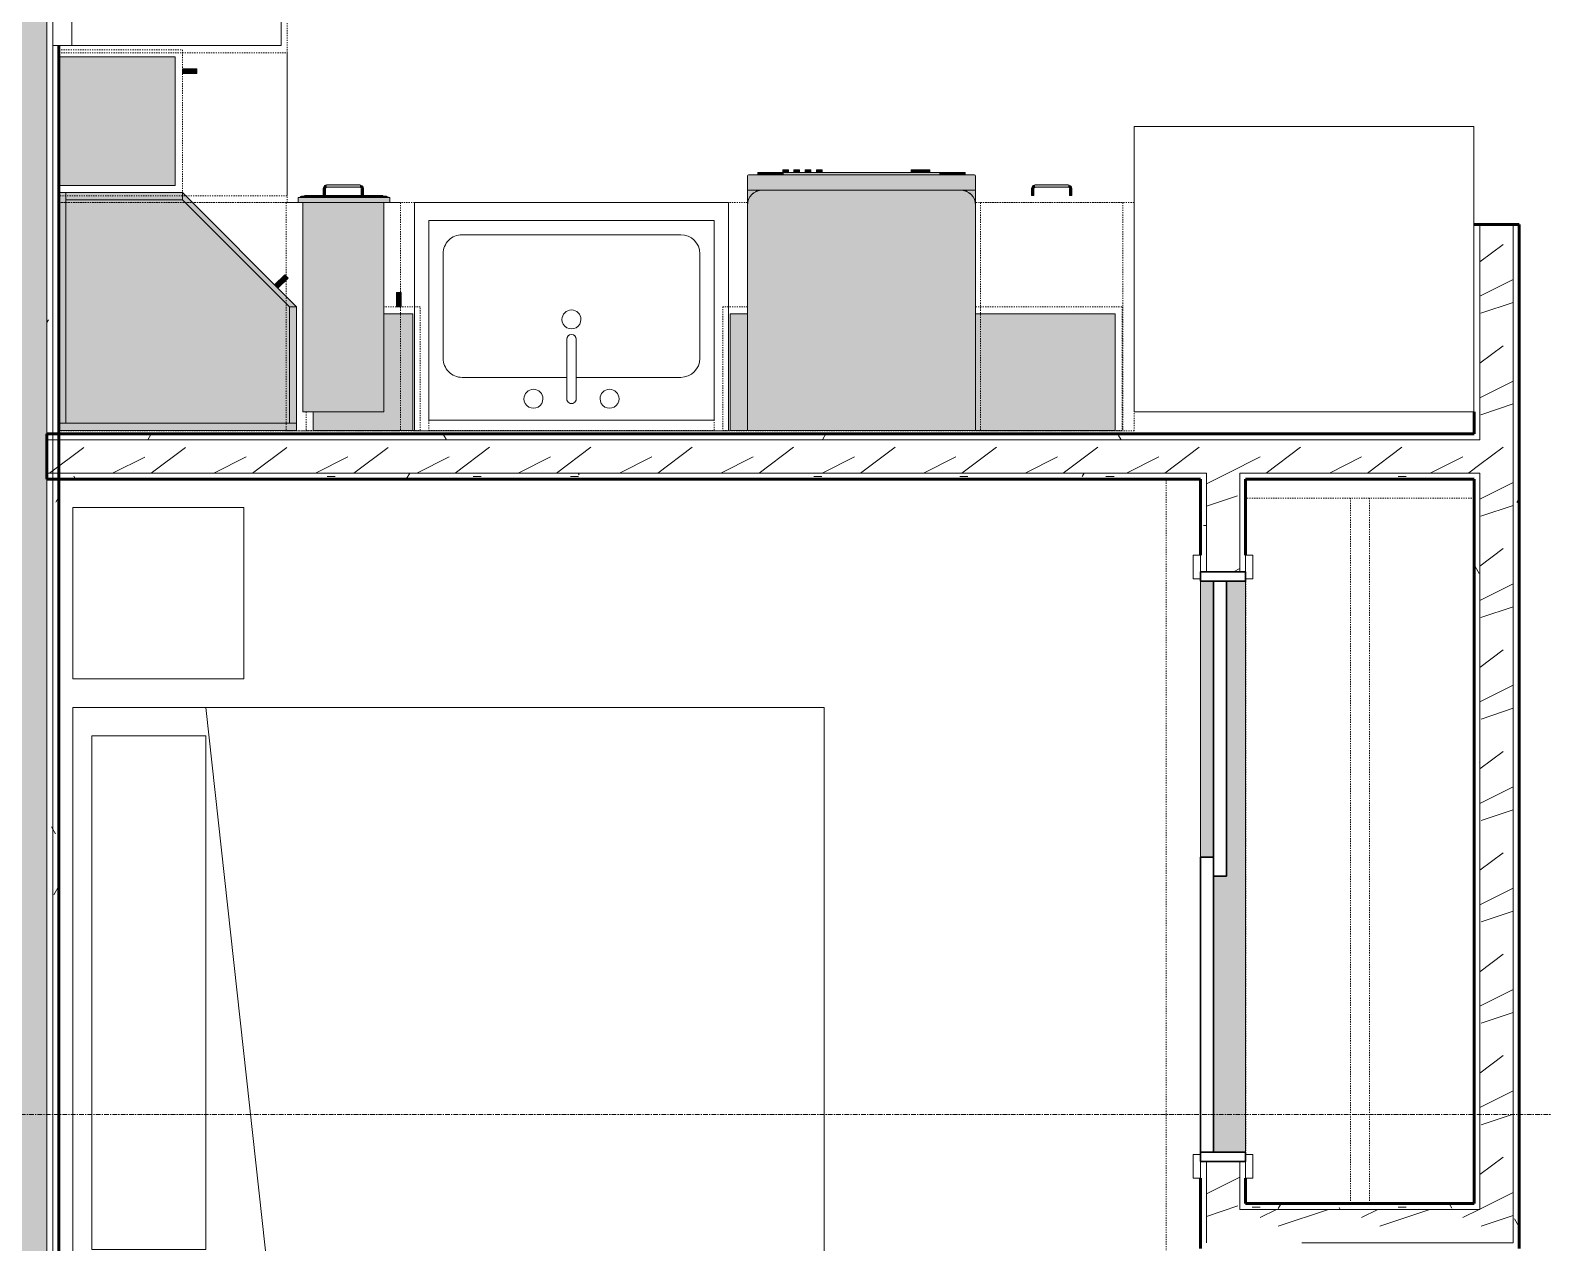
# Model space of a CAD drawing. Header units: inches. Extents: x -4169 to -1846, y 9706 to 12377.
# Drawn here: x -3338.7 to -3179.6, y 11833.7 to 11961.2 of the extents above; entities that cross this region are included whole.
import ezdxf

# ---------------------------------------------------------------- set-up
doc = ezdxf.new("R2010")
doc.units = ezdxf.units.IN
doc.header["$MEASUREMENT"] = 0
doc.linetypes.add('Dash', pattern=[0.25, 0.125, -0.125])
doc.linetypes.add('Grid Line 1_2_', pattern=[0.875, 0.5, -0.125, 0.125, -0.125])
for name, color, linetype, lineweight in [('0-1', 7, 'Continuous', 5), ('0-2', 7, 'Continuous', 18), ('A-DOOR-1', 250, 'Continuous', 9), ('A-DOOR-2', 90, 'Continuous', 30), ('A-DOOR-FRAM-1', 90, 'Continuous', 30), ('A-WALL', 113, 'Continuous', 18), ('A-WALL-1', 8, 'Continuous', 5), ('A-WALL-3', 50, 'Continuous', 60), ('A-WALL-4', 7, 'Continuous', 18), ('A-WALL-PATT-1', 250, 'Continuous', 9), ('A-WALL-PATT-2', 253, 'Continuous', 9), ('A-WALL-PATT-4', 111, 'Continuous', 9), ('I-FURN-1', 250, 'Continuous', 9), ('I-FURN-HDLN-1', 250, 'Dash', 9), ('I-WALL-3', 2, 'Continuous', 60), ('P-SANR-FIXT-2', 250, 'Continuous', 9), ('Q-CASE', 31, 'Continuous', 9), ('Q-CASE-1', 9, 'Continuous', 9), ('Q-CASE-3', 250, 'Continuous', 9), ('Q-CASE-4', 250, 'Dash', 9), ('Q-CASE-HDLN-1', 250, 'Dash', 9), ('Q-CASE-HDLN-2', 31, 'Continuous', 9), ('Q-SPCQ-1', 250, 'Continuous', 9), ('Q-SPCQ-2', 55, 'Continuous', 9), ('S-GRID-1', 1, 'Grid Line 1_2_', 9)]:
    doc.layers.add(name, color=color, linetype=linetype, lineweight=lineweight)
pattern_1 = [(216.87, (4.265, 10.662), (31.9871619, 21.32545714), [5.331, -47.981]), (206.565, (10.662, 7.464), (-10.662476, -10.6620098), [11.921, -11.921]), (198.435, (10.662, 2.132), (-21.32449365, -10.6625869), [6.744, -26.974])]
pattern_2 = [(0, (0, 0), (20.48, 5.12), [0.845, -14.515, 0.845, -14.515, -81.92]), (0, (0, 0), (20.48, 5.12), [-30.72, 0.845, -29.875, 0.845, -14.515, -35.84]), (0, (0, 0), (20.48, 5.12), [-76.8, 0.845, -9.395, 0.845, -24.755]), (120, (7.68, 2.56), (-14.67405, 15.1762003), [0.845, -14.515, 0.845, -14.515, -81.92]), (120, (7.68, 2.56), (-14.67405, 15.1762003), [-30.72, 0.845, -29.875, 0.845, -14.515, -35.84]), (120, (7.68, 2.56), (-14.67405, 15.1762003), [-76.8, 0.845, -9.395, 0.845, -24.755]), (240, (10.24, 12.8), (-5.80595, -20.2962003), [0.845, -14.515, 0.845, -14.515, -81.92]), (240, (10.24, 12.8), (-5.80595, -20.2962003), [-30.72, 0.845, -29.875, 0.845, -14.515, -35.84]), (240, (10.24, 12.8), (-5.80595, -20.2962003), [-76.8, 0.845, -9.395, 0.845, -24.755])]

# ---------------------------------------------------------------- blocks, each defined once
blk = doc.blocks.new('FOLDING_SLIDING CLOSET - 60_ x 80_-1372877-ENLARGED RCP - 2ND FLOOR PLAN')
at = {"layer": 'A-DOOR-1'}
for p, q in [((-30.25, 3), (-32.75, 3)), ((-32.75, 3), (-32.75, 2.25)), ((-32.75, 2.25), (-30.25, 2.25)), ((-30.25, 2.25), (-30.25, 3)), ((32.75, 3), (30.25, 3)), ((30.25, 3), (30.25, 2.25)), ((30.25, 2.25), (32.75, 2.25)), ((32.75, 2.25), (32.75, 3)), ((-30.25, -2.5), (-32.75, -2.5)), ((-32.75, -2.5), (-32.75, -3.25)), ((-30.25, -3.25), (-30.25, -2.5)), ((32.75, -2.5), (30.25, -2.5)), ((30.25, -2.5), (30.25, -3.25)), ((32.75, -3.25), (32.75, -2.5)), ((-32.75, -3.25), (-30.25, -3.25)), ((30.25, -3.25), (32.75, -3.25))]:
    blk.add_line(p, q, dxfattribs=at)
at = {"layer": 'A-DOOR-2'}
for p, q in [((1, 2.25), (-30, 2.25)), ((-30, 2.25), (-30, 0.88)), ((1, 0.88), (1, 2.25)), ((-30, 0.88), (1, 0.88)), ((30, 0.88), (-1, 0.88)), ((-1, 0.88), (-1, -0.5)), ((30, -0.5), (30, 0.88)), ((-1, -0.5), (30, -0.5))]:
    blk.add_line(p, q, dxfattribs=at)
at = {"layer": 'A-DOOR-FRAM-1'}
for p, q in [((-30, 2.25), (-31, 2.25)), ((-31, 2.25), (-31, -2.5)), ((-30, -2.5), (-30, 2.25)), ((30, 2.25), (30, -2.5)), ((31, 2.25), (30, 2.25)), ((31, -2.5), (31, 2.25)), ((-31, -2.5), (-30, -2.5)), ((30, -2.5), (31, -2.5))]:
    blk.add_line(p, q, dxfattribs=at)
blk = doc.blocks.new('Refrigerator_-_Side-by-Side_6047 - 36_ X 30_-1372843-ENLARGED RCP - 2ND FLOOR PLAN')
at = {"layer": 'Q-SPCQ-1'}
for p, q in [((-17.88, 15.58), (17.87, 15.58)), ((-17.88, -14.42), (-17.88, 15.58)), ((17.87, 15.58), (17.87, -14.42)), ((17.87, -14.42), (-17.88, -14.42))]:
    blk.add_line(p, q, dxfattribs=at)
blk = doc.blocks.new('Range - 24_ x 30_-2322588-ENLARGED RCP - 2ND FLOOR PLAN')
at = {"layer": 'Q-SPCQ-1'}
for p, q in [((0, 0), (30, 0)), ((0, -24), (0, 0)), ((30, 0), (30, -24)), ((0, -22), (30, -22)), ((30, -24), (0, -24))]:
    blk.add_line(p, q, dxfattribs=at)
for centre, radius, start, end in [((6.5, -6), 3.5, 360, 180), ((23.5, -6), 3, 0, 180), ((6.5, -6), 3.5, 180, 0), ((23.5, -6), 3, 180, 0), ((6.5, -16), 4.5, 0, 180), ((23.5, -16), 3, 360, 180), ((6.5, -16), 4.5, 180, 0), ((23.5, -16), 3, 180, 0)]:
    blk.add_arc(centre, radius, start, end, dxfattribs=at)
blk = doc.blocks.new('OD_CW_Countertop - OD_CW_Countertop-2380623-ENLARGED RCP - 2ND FLOOR PLAN')
at = {"layer": 'Q-CASE-HDLN-1'}
for p, q in [((113.84, 24), (0.74, 24)), ((0.74, 24), (0.74, 22)), ((0.74, 0), (17.41, 0)), ((41.41, 0), (79.03, 0)), ((88.66, 0), (113.84, 0))]:
    blk.add_line(p, q, dxfattribs=at)
blk = doc.blocks.new('Sink Kitchen-Single - 30_ x 21_-366345-ENLARGED RCP - 2ND FLOOR PLAN')
at = {"layer": 'P-SANR-FIXT-2'}
for p, q in [((15.62, 10.59), (-14.38, 10.59)), ((-14.38, 10.59), (-14.38, -10.41)), ((15.62, -10.41), (15.62, 10.59)), ((0.12, 8.34), (0.12, 2.09)), ((1.12, 8.34), (1.12, 2.09)), ((0.12, 6.09), (-10.88, 6.09)), ((12.12, 6.09), (1.12, 6.09)), ((-12.88, 4.09), (-12.88, -6.91)), ((14.12, -6.91), (14.12, 4.09)), ((-10.88, -8.91), (12.12, -8.91)), ((-14.38, -10.41), (15.62, -10.41))]:
    blk.add_line(p, q, dxfattribs=at)
for centre, radius, start, end in [((-3.38, 8.34), 1, 360, 180), ((-3.38, 8.34), 1, 180, 0), ((0.62, 8.34), 0.5, 360, 180), ((4.62, 8.34), 1, 360, 180), ((4.62, 8.34), 1, 180, 360), ((-10.88, 4.09), 2, 90, 180), ((12.12, 4.09), 2, 360, 90), ((0.62, 2.09), 0.5, 180, 0), ((0.62, 0), 1, 360, 180), ((0.62, 0), 1, 180, 0), ((-10.88, -6.91), 2, 180, 270), ((12.12, -6.91), 2, 270, 0)]:
    blk.add_arc(centre, radius, start, end, dxfattribs=at)
blk = doc.blocks.new('Dishwasher_15404 - 34_ counter-547918-ENLARGED RCP - 2ND FLOOR PLAN')
at = {"layer": 'Q-SPCQ-2'}
for points in [[(0, 0), (23.68, 0), (24.08, 0.05), (24.46, 0.21), (24.83, 0.52), (25.04, 0.79), (25.2, 1.17), (25.25, 1.57), (25.25, 22.43), (25.17, 22.9), (24.98, 23.29), (24.74, 23.58), (24.46, 23.79), (24.08, 23.95), (23.68, 24), (0, 24), (0, 6.54)], [(25.25, 0), (26.73, 0.01), (26.82, 0.06), (26.87, 0.2), (26.85, 23.86), (26.82, 23.94), (26.68, 24), (25.25, 24), (25.25, 0.42)], [(27.12, 21.39), (27.12, 22.91), (26.87, 22.91), (26.87, 21.39)], [(26.87, 20.19), (27.12, 20.19), (27.12, 21.39), (26.87, 21.39), (26.87, 20.22)], [(27.12, 3.81), (27.12, 20.19), (26.87, 20.19), (26.87, 3.81)], [(27.12, 19.69), (27.37, 19.69), (27.37, 20.28), (27.12, 20.28), (27.12, 20.19)], [(27.37, 18.51), (27.37, 19.1), (27.12, 19.1), (27.12, 18.51)], [(27.37, 17.33), (27.37, 17.92), (27.12, 17.92), (27.12, 17.33)], [(27.37, 16.15), (27.37, 16.74), (27.12, 16.74), (27.12, 16.15)], [(27.37, 5.81), (27.37, 6.79), (27.12, 6.79), (27.12, 5.81)], [(27.37, 4.82), (27.37, 5.81), (27.12, 5.81), (27.12, 4.82)], [(26.87, 2.61), (27.12, 2.61), (27.12, 3.81), (26.87, 3.81), (26.87, 2.63)], [(27.12, 1.09), (27.12, 2.61), (26.87, 2.61), (26.87, 1.09)]]:
    blk.add_hatch(color=256, dxfattribs=at).paths.add_polyline_path(points, flags=0)
h = blk.add_hatch(color=256, dxfattribs=at)
h.paths.add_polyline_path([(24.74, 0), (25.25, 0), (25.25, 1.57), (25.2, 1.17), (24.96, 0.67), (24.74, 0.42), (24.46, 0.21), (24.08, 0.05), (23.68, 0), (24.57, 0)], flags=0)
h.paths.add_polyline_path([(25.25, 22.43), (25.25, 24), (23.68, 24), (24.08, 23.95), (24.46, 23.79), (24.83, 23.48), (25.04, 23.21), (25.22, 22.75)], flags=0)
h = blk.add_hatch(color=256, dxfattribs=at)
h.paths.add_polyline_path([(25.07, 0.85), (25.12, 0.95), (25.08, 0.9)], flags=0)
h.paths.add_polyline_path([(25.2, 1.2), (25.22, 1.25), (25.2, 1.23)], flags=0)
h.paths.add_polyline_path([(25, 23.26), (24.96, 23.33), (24.98, 23.29)], flags=0)
at = {"layer": 'Q-SPCQ-1'}
for p, q in [((0, 24), (23.68, 24)), ((0, 0), (0, 24)), ((23.68, 24), (25.25, 24)), ((25.25, 24), (26.68, 24)), ((25.25, 24), (25.25, 22.43)), ((25.25, 22.43), (25.25, 1.57)), ((26.87, 23.8), (26.87, 0.2)), ((26.87, 22.91), (27.12, 22.91)), ((27.12, 21.39), (27.12, 22.91)), ((27.12, 20.19), (27.12, 21.39)), ((27.12, 20.28), (27.37, 20.28)), ((27.12, 3.81), (27.12, 20.19)), ((27.12, 19.69), (27.37, 19.69)), ((27.12, 19.1), (27.37, 19.1)), ((27.37, 19.69), (27.37, 20.28)), ((27.37, 18.51), (27.37, 19.1)), ((27.12, 18.51), (27.37, 18.51)), ((27.12, 17.92), (27.37, 17.92)), ((27.37, 17.33), (27.37, 17.92)), ((27.12, 17.33), (27.37, 17.33)), ((27.12, 16.74), (27.37, 16.74)), ((27.12, 16.15), (27.37, 16.15)), ((27.37, 16.15), (27.37, 16.74)), ((27.12, 6.79), (27.37, 6.79)), ((27.37, 5.81), (27.37, 6.79)), ((27.37, 4.82), (27.12, 4.82)), ((27.37, 4.82), (27.37, 5.81)), ((27.12, 2.61), (27.12, 3.81)), ((27.12, 1.09), (27.12, 2.61)), ((23.68, 0), (0, 0)), ((25.25, 1.57), (25.25, 0)), ((26.87, 1.09), (27.12, 1.09)), ((25.25, 0), (23.68, 0)), ((26.68, 0), (25.25, 0))]:
    blk.add_line(p, q, dxfattribs=at)
for centre, radius, start, end in [((23.68, 22.43), 1.57, 360, 90), ((26.68, 23.8), 0.197, 360, 90), ((23.68, 22.43), 1.57, 32.077, 42.3359), ((23.68, 22.43), 1.57, 17.8182, 27.5266), ((23.68, 22.43), 1.57, 360, 13.6425), ((23.68, 1.57), 1.57, 270, 360), ((23.68, 1.57), 1.57, 317.6641, 327.923), ((23.68, 1.57), 1.57, 332.4734, 342.1818), ((23.68, 1.57), 1.57, 346.3575, 360), ((26.68, 0.2), 0.197, 270, 360), ((26.68, 0.2), 0.197, 285, 345)]:
    blk.add_arc(centre, radius, start, end, dxfattribs=at)
blk = doc.blocks.new('OD_CW_Countertop - OD_CW_Countertop-2380624-ENLARGED RCP - 2ND FLOOR PLAN')
at = {"layer": 'Q-CASE-HDLN-1'}
for p, q in [((0.74, 24), (0.74, 0)), ((0.74, 0), (130.71, 0))]:
    blk.add_line(p, q, dxfattribs=at)
blk = doc.blocks.new('OD_CW_Closet - OD_CW_Closet-2508933-ENLARGED RCP - 2ND FLOOR PLAN')
at = {"layer": 'Q-CASE-HDLN-1'}
for p, q in [((0.74, 24), (0.74, 0)), ((0.74, 13), (74.9, 13)), ((0.74, 11), (74.9, 11)), ((0.74, 0), (6.74, 0)), ((9.24, 0), (69.74, 0)), ((72.24, 0), (74.9, 0))]:
    blk.add_line(p, q, dxfattribs=at)
blk = doc.blocks.new('Bed-Standard - Queen 60_ x 79_-1242961-ENLARGED RCP - 2ND FLOOR PLAN')
at = {"layer": 'I-FURN-1'}
for p, q in [((40.69, 37.7), (-19.31, 37.7)), ((-19.31, 37.7), (-19.31, -41.3)), ((40.69, -41.3), (40.69, 37.7)), ((-16.31, 35.7), (-16.31, 23.7)), ((-16.31, 35.7), (37.69, 35.7)), ((37.69, 35.7), (37.69, 23.7)), ((40.69, 23.7), (-19.31, 17.13)), ((-16.31, 23.7), (37.69, 23.7)), ((-19.31, -41.3), (40.69, -41.3))]:
    blk.add_line(p, q, dxfattribs=at)
at = {"layer": 'I-FURN-HDLN-1'}
for p, q in [((-55.31, 37.7), (-55.31, -77.3)), ((64.69, -77.3), (64.69, 37.7)), ((-55.31, -77.3), (64.69, -77.3))]:
    blk.add_line(p, q, dxfattribs=at)
blk = doc.blocks.new('Table-Night Stand - 18_ x 18_ x 24_-1352623-ENLARGED RCP - 2ND FLOOR PLAN')
at = {"layer": 'I-FURN-1'}
for p, q in [((18.15, 18), (0.15, 18)), ((0.15, 18), (0.15, 0)), ((18.15, 0), (18.15, 18)), ((0.15, 0), (18.15, 0))]:
    blk.add_line(p, q, dxfattribs=at)
blk = doc.blocks.new('Base Cabinet-Single Door - 15_-2378245-ENLARGED RCP - 2ND FLOOR PLAN')
at = {"layer": 'Q-CASE-4'}
for p, q in [((-6.76, -24), (-6.76, 0)), ((-6.76, 0), (8.24, 0)), ((8.24, 0), (8.24, -24)), ((8.24, -24), (-6.76, -24))]:
    blk.add_line(p, q, dxfattribs=at)
blk = doc.blocks.new('Base_Unit_4_drawer_12137 - 12_-V43-ENLARGED RCP - 2ND FLOOR PLAN')
at = {"layer": 'Q-CASE'}
for points in [[(-3.51, -24), (4.99, -24), (4.99, -2), (-3.51, -2), (-3.51, -23.59)], [(4.99, -24.54), (5.49, -24.54), (5.49, -24), (-4.14, -24), (-4.14, -24.54), (3.05, -24.54)], [(4.99, -24.59), (5.27, -24.59), (5.35, -24.54), (-4.03, -24.56), (-3.92, -24.59), (3.05, -24.59)], [(-3.66, -24.67), (5.11, -24.67), (5.27, -24.59), (-3.92, -24.59), (-3.76, -24.67)], [(4.74, -24.75), (4.92, -24.68), (4.74, -24.67), (-3.51, -24.69), (-3.31, -24.75), (3.05, -24.75)], [(-1.26, -25.5), (-1.14, -25.5), (-1.17, -24.75), (-1.38, -24.75), (-1.37, -25.5), (-1.29, -25.5)], [(2.7, -25.5), (2.86, -25.5), (2.85, -24.75), (2.62, -24.75), (2.63, -25.5), (2.68, -25.5)], [(-1.01, -25.84), (-1.03, -25.64), (-1.2, -25.5), (-1.35, -25.5), (-1.31, -25.69), (-1.28, -25.77), (-1.12, -25.83)], [(-1.01, -25.87), (2.49, -25.86), (2.49, -25.62), (-1.01, -25.64), (-1.01, -25.87)], [(2.49, -25.84), (2.64, -25.81), (2.76, -25.75), (2.82, -25.61), (2.8, -25.5), (2.65, -25.5), (2.49, -25.69), (2.49, -25.81)], [(2.49, -25.64), (2.6, -25.55), (2.62, -25.51), (2.5, -25.63)]]:
    blk.add_hatch(color=256, dxfattribs=at).paths.add_polyline_path(points, flags=0)
at = {"layer": 'Q-CASE-HDLN-1'}
for p, q in [((6.74, 0), (-5.26, 0)), ((-5.26, -24), (-5.26, 0)), ((6.74, -24), (6.74, 0)), ((6.74, -24), (-5.26, -24))]:
    blk.add_line(p, q, dxfattribs=at)
at = {"layer": 'Q-CASE-HDLN-2'}
for p, q in [((-3.51, -24), (-3.51, -2)), ((-3.51, -2), (4.99, -2)), ((4.99, -2), (4.99, -24)), ((5.49, -24), (-4.14, -24)), ((-4.14, -24.54), (-4.14, -24)), ((5.49, -24.54), (-4.14, -24.54)), ((-3.92, -24.59), (5.27, -24.59)), ((5.04, -24.67), (-3.69, -24.67)), ((-3.39, -24.75), (4.74, -24.75)), ((-1.39, -25.5), (-1.39, -24.75)), ((-1.39, -25.5), (-1.39, -24.75)), ((-1.39, -25.5), (-1.39, -24.75)), ((-1.39, -25.5), (-1.39, -24.75)), ((-1.14, -24.75), (-1.14, -25.5)), ((-1.14, -24.75), (-1.14, -25.5)), ((-1.14, -24.75), (-1.14, -25.5)), ((-1.14, -24.75), (-1.14, -25.5)), ((2.61, -25.5), (2.61, -24.75)), ((2.61, -25.5), (2.61, -24.75)), ((2.61, -25.5), (2.61, -24.75)), ((2.61, -25.5), (2.61, -24.75)), ((2.86, -24.75), (2.86, -25.5)), ((2.86, -24.75), (2.86, -25.5)), ((2.86, -24.75), (2.86, -25.5)), ((2.86, -24.75), (2.86, -25.5)), ((5.49, -24), (5.49, -24.54)), ((-1.31, -25.72), (-1.39, -25.5)), ((-1.31, -25.72), (-1.39, -25.5)), ((-1.31, -25.72), (-1.39, -25.5)), ((-1.14, -25.5), (-1.12, -25.54)), ((-1.14, -25.5), (-1.12, -25.54)), ((-1.14, -25.5), (-1.12, -25.54)), ((-1.01, -25.87), (-1.1, -25.83)), ((-1.01, -25.87), (-1.1, -25.83)), ((-1.01, -25.87), (-1.1, -25.83)), ((-1.01, -25.62), (2.49, -25.62)), ((2.49, -25.87), (-1.01, -25.87)), ((2.49, -25.62), (2.52, -25.6)), ((2.49, -25.62), (2.52, -25.6)), ((2.49, -25.62), (2.52, -25.6)), ((2.71, -25.8), (2.49, -25.87)), ((2.71, -25.8), (2.49, -25.87)), ((2.71, -25.8), (2.49, -25.87)), ((2.86, -25.5), (2.82, -25.59)), ((2.86, -25.5), (2.82, -25.59)), ((2.86, -25.5), (2.82, -25.59))]:
    blk.add_line(p, q, dxfattribs=at)
at = {"layer": 'Q-CASE-HDLN-2', "flags": 128}
for points in [[(-1.01, -25.87), (-1.31, -25.72), (-1.39, -25.5)], [(-1.14, -25.5), (-1.08, -25.61), (-1.01, -25.62)], [(2.86, -25.5), (2.71, -25.8), (2.49, -25.87)], [(2.49, -25.62), (2.59, -25.57), (2.61, -25.5)]]:
    blk.add_lwpolyline(points, dxfattribs=at)
at = {"layer": 'Q-CASE-HDLN-2'}
for points in [[(-4.14, -24.54), (-4.1, -24.54), (-4.03, -24.55), (-3.95, -24.58), (-3.92, -24.59)], [(-3.92, -24.59), (-3.9, -24.61), (-3.84, -24.64), (-3.76, -24.67), (-3.69, -24.67), (-3.66, -24.67)], [(-3.66, -24.67), (-3.69, -24.67), (-3.73, -24.67), (-3.76, -24.67)], [(-3.76, -24.67), (-3.73, -24.67), (-3.69, -24.67), (-3.66, -24.67)], [(-3.66, -24.67), (-3.69, -24.67), (-3.73, -24.67), (-3.76, -24.67)], [(-3.76, -24.67), (-3.73, -24.67), (-3.69, -24.67), (-3.66, -24.67)], [(-3.66, -24.67), (-3.69, -24.67), (-3.73, -24.67), (-3.76, -24.67)], [(-3.57, -24.68), (-3.53, -24.68), (-3.47, -24.7), (-3.41, -24.73), (-3.39, -24.75)], [(4.92, -24.68), (4.88, -24.68), (4.82, -24.7), (4.76, -24.73), (4.74, -24.75)], [(5.27, -24.59), (5.25, -24.61), (5.19, -24.64), (5.11, -24.67), (5.05, -24.67), (5.01, -24.67)], [(5.11, -24.67), (5.08, -24.67), (5.04, -24.67), (5.01, -24.67)], [(5.11, -24.67), (5.08, -24.67), (5.05, -24.67), (5.01, -24.67)], [(5.11, -24.67), (5.08, -24.67), (5.04, -24.67), (5.01, -24.67)], [(5.11, -24.67), (5.08, -24.67), (5.05, -24.67), (5.01, -24.67)], [(5.11, -24.67), (5.08, -24.67), (5.04, -24.67), (5.01, -24.67)], [(5.49, -24.54), (5.45, -24.54), (5.38, -24.55), (5.31, -24.58), (5.27, -24.59)]]:
    blk.add_open_spline(points, degree=3, dxfattribs=at)
blk = doc.blocks.new('Vanity Cabinet-Double Door - 33_-2164608-ENLARGED RCP - 2ND FLOOR PLAN')
at = {"layer": 'Q-CASE-3'}
for p, q in [((-15.76, -24), (-15.76, 0)), ((-15.76, 0), (17.24, 0)), ((17.24, 0), (17.24, -24)), ((17.24, -24), (-15.76, -24))]:
    blk.add_line(p, q, dxfattribs=at)
blk = doc.blocks.new('Drawer_Base_Cabinet_3_drawer_12205 - 15_-2349396-ENLARGED RCP - 2ND FLOOR PLAN')
at = {"layer": 'Q-CASE'}
for points in [[(-1.2, -25.5), (-1.14, -25.5), (-1.15, -24.75), (-1.38, -24.75), (-1.37, -25.5), (-1.23, -25.5)], [(2.7, -25.5), (2.86, -25.5), (2.85, -24.75), (2.62, -24.75), (2.63, -25.5), (2.68, -25.5)], [(-1.01, -25.84), (-1.03, -25.64), (-1.2, -25.5), (-1.35, -25.5), (-1.31, -25.69), (-1.28, -25.77), (-1.12, -25.83)], [(1.58, -25.87), (2.49, -25.86), (2.49, -25.62), (-1.01, -25.64), (-1.01, -25.87)], [(2.49, -25.84), (2.64, -25.81), (2.76, -25.75), (2.82, -25.61), (2.8, -25.5), (2.65, -25.5), (2.49, -25.69), (2.49, -25.81)], [(2.49, -25.64), (2.6, -25.55), (2.62, -25.51), (2.5, -25.63)]]:
    blk.add_hatch(color=256, dxfattribs=at).paths.add_polyline_path(points, flags=0)
at = {"layer": 'Q-CASE-HDLN-1'}
for p, q in [((8.24, 0), (-6.76, 0)), ((-6.76, -24), (-6.76, 0)), ((8.24, -24), (8.24, 0)), ((8.24, -24), (-6.76, -24))]:
    blk.add_line(p, q, dxfattribs=at)
at = {"layer": 'Q-CASE-HDLN-2'}
for p, q in [((-1.39, -25.5), (-1.39, -24.75)), ((-1.39, -24.75), (-1.38, -24.75)), ((-1.14, -24.75), (-1.39, -24.75)), ((-1.39, -25.5), (-1.39, -24.75)), ((-1.39, -24.75), (-1.38, -24.75)), ((-1.38, -24.75), (-1.39, -24.75)), ((-1.39, -25.5), (-1.39, -24.75)), ((-1.39, -24.75), (-1.38, -24.75)), ((-1.38, -24.75), (-1.39, -24.75)), ((-1.14, -24.75), (-1.14, -25.5)), ((-1.14, -24.75), (-1.14, -24.75)), ((-1.14, -24.75), (-1.14, -25.5)), ((-1.14, -24.75), (-1.14, -24.75)), ((-1.14, -24.75), (-1.14, -24.75)), ((-1.14, -24.75), (-1.14, -25.5)), ((-1.14, -24.75), (-1.14, -24.75)), ((-1.14, -24.75), (-1.14, -24.75)), ((2.61, -25.5), (2.61, -24.75)), ((2.86, -24.75), (2.61, -24.75)), ((2.61, -24.75), (2.62, -24.75)), ((2.61, -25.5), (2.61, -24.75)), ((2.62, -24.75), (2.61, -24.75)), ((2.61, -24.75), (2.62, -24.75)), ((2.61, -25.5), (2.61, -24.75)), ((2.62, -24.75), (2.61, -24.75)), ((2.61, -24.75), (2.62, -24.75)), ((2.86, -24.75), (2.86, -25.5)), ((2.86, -24.75), (2.86, -24.75)), ((2.86, -24.75), (2.86, -25.5)), ((2.86, -24.75), (2.86, -24.75)), ((2.86, -24.75), (2.86, -24.75)), ((2.86, -24.75), (2.86, -25.5)), ((2.86, -24.75), (2.86, -24.75)), ((2.86, -24.75), (2.86, -24.75)), ((-1.31, -25.72), (-1.39, -25.5)), ((-1.31, -25.72), (-1.39, -25.5)), ((-1.14, -25.5), (-1.12, -25.54)), ((-1.14, -25.5), (-1.12, -25.54)), ((-1.01, -25.87), (-1.1, -25.83)), ((-1.01, -25.87), (-1.1, -25.83)), ((-1.01, -25.62), (2.49, -25.62)), ((2.49, -25.87), (-1.01, -25.87)), ((2.49, -25.62), (2.52, -25.6)), ((2.49, -25.62), (2.52, -25.6)), ((2.71, -25.8), (2.49, -25.87)), ((2.71, -25.8), (2.49, -25.87)), ((2.86, -25.5), (2.82, -25.59)), ((2.86, -25.5), (2.82, -25.59))]:
    blk.add_line(p, q, dxfattribs=at)
at = {"layer": 'Q-CASE-HDLN-2', "flags": 128}
for points in [[(-1.01, -25.87), (-1.31, -25.72), (-1.39, -25.5)], [(-1.14, -25.5), (-1.08, -25.61), (-1.01, -25.62)], [(2.86, -25.5), (2.71, -25.8), (2.49, -25.87)], [(2.49, -25.62), (2.59, -25.57), (2.61, -25.5)]]:
    blk.add_lwpolyline(points, dxfattribs=at)
blk = doc.blocks.new('308 - 308-2379196-ENLARGED RCP - 2ND FLOOR PLAN')
at = {"layer": 'Q-CASE'}
blk.add_hatch(color=256, dxfattribs=at).paths.add_polyline_path([(0, -25.19), (0, -24.44), (-11.25, -13.19), (-12, -13.19), (-0.75, -24.44)], flags=0)
at = {"layer": 'Q-CASE-1'}
for points in [[(12.25, -0.94), (13, -0.94), (13, -0.19), (-12, -0.19), (-12, -0.94), (0, -0.94)], [(-11.25, -13.19), (-11.25, -0.94), (-12, -0.94), (-12, -13.19)], [(12.25, -24.44), (12.25, -0.94), (-11.25, -0.94), (-11.25, -13.19), (0, -24.44)], [(13, -25.19), (13, -0.94), (12.25, -0.94), (12.25, -25.19)], [(-10.76, -16.55), (-9.7, -15.49), (-10.05, -15.14), (-11.11, -16.2)], [(12.25, -25.19), (12.25, -24.44), (0, -24.44), (0, -25.19), (0.75, -25.19)]]:
    blk.add_hatch(color=256, dxfattribs=at).paths.add_polyline_path(points, flags=0)
at = {"layer": 'Q-CASE'}
for p, q in [((0, -25.19), (-12, -13.19)), ((-12, -13.19), (-11.25, -13.19)), ((-11.25, -13.19), (0, -24.44)), ((0, -24.44), (0, -25.19))]:
    blk.add_line(p, q, dxfattribs=at)
at = {"layer": 'Q-CASE-3'}
for p, q in [((-12, -0.94), (-12, -0.19)), ((-12, -0.19), (13, -0.19)), ((-12, -13.19), (-12, -0.94)), ((-12, -0.94), (-11.25, -0.94)), ((13, -0.94), (-12, -0.94)), ((-11.25, -13.19), (-11.25, -0.94)), ((-11.25, -0.94), (12.25, -0.94)), ((-11.25, -0.94), (-11.25, -13.19)), ((12.25, -0.94), (12.25, -24.44)), ((12.25, -25.19), (12.25, -0.94)), ((12.25, -0.94), (13, -0.94)), ((-11.25, -13.19), (-12, -13.19)), ((0, -24.44), (-11.25, -13.19)), ((-10.05, -15.14), (-11.11, -16.2)), ((-10.76, -16.55), (-9.7, -15.49)), ((-11.11, -16.2), (-10.76, -16.55)), ((12.25, -24.44), (0, -24.44)), ((0, -25.19), (0, -24.44)), ((0, -24.44), (12.25, -24.44)), ((12.25, -25.19), (0, -25.19)), ((12.25, -24.44), (12.25, -25.19)), ((13, -25.19), (12.25, -25.19))]:
    blk.add_line(p, q, dxfattribs=at)
blk = doc.blocks.new('300 Series Wall Hung Cabinet_302 - 18_ X 30_-2351528-ENLARGED RCP - 2ND FLOOR PLAN')
at = {"layer": 'Q-CASE-4'}
for p, q in [((15, -0.1875), (-15, -0.1875)), ((-15, -0.1875), (-15, -1.25)), ((15, -1.25), (15, -0.1875))]:
    blk.add_line(p, q, dxfattribs=at)
blk = doc.blocks.new('300 Series Wall Hung Cabinet_301 - 21_-V45-ENLARGED RCP - 2ND FLOOR PLAN')
at = {"layer": 'Q-CASE-1'}
blk.add_hatch(color=256, dxfattribs=at).paths.add_polyline_path([(7.92, -12.44), (9.75, -12.44), (9.75, -0.19), (7.92, -0.19), (7.92, -11.15)], flags=0)
at = {"layer": 'Q-CASE-3'}
for p, q in [((7.92, -0.19), (9.75, -0.19)), ((9.75, -0.19), (9.75, -12.44)), ((9.75, -12.44), (7.92, -12.44))]:
    blk.add_line(p, q, dxfattribs=at)
at = {"layer": 'Q-CASE-4'}
for p, q in [((10.5, -0.19), (7.92, -0.19)), ((10.5, -13.19), (10.5, -0.19)), ((7.92, -13.19), (10.5, -13.19))]:
    blk.add_line(p, q, dxfattribs=at)
blk = doc.blocks.new('300 Series Wall Hung Cabinet_301 - 21_-V46-ENLARGED RCP - 2ND FLOOR PLAN')
at = {"layer": 'Q-CASE-1'}
blk.add_hatch(color=256, dxfattribs=at).paths.add_polyline_path([(2.24, 12.44), (-4.92, 12.44), (-4.92, 0.19), (9.75, 0.19), (9.75, 12.44)], flags=0)
at = {"layer": 'Q-CASE-3'}
for p, q in [((-4.92, 12.44), (9.75, 12.44)), ((9.75, 12.44), (9.75, 0.19)), ((9.75, 0.19), (-4.92, 0.19))]:
    blk.add_line(p, q, dxfattribs=at)
at = {"layer": 'Q-CASE-4'}
for p, q in [((-4.92, 13.19), (10.5, 13.19)), ((10.5, 13.19), (10.5, 0.19)), ((10.5, 0.19), (-4.92, 0.19))]:
    blk.add_line(p, q, dxfattribs=at)
blk = doc.blocks.new('300 Series Wall Hung Cabinet_301 - 12_-V47-ENLARGED RCP - 2ND FLOOR PLAN')
at = {"layer": 'Q-CASE-1'}
for points in [[(-4.05, -12.44), (-2.18, -12.44), (-2.18, -2.12), (5.25, -2.12), (5.25, -0.19), (-5.25, -0.19), (-5.25, -12.44)], [(-3.51, -14.69), (-3.51, -13.19), (-4, -13.19), (-4, -14.69)]]:
    blk.add_hatch(color=256, dxfattribs=at).paths.add_polyline_path(points, flags=0)
at = {"layer": 'Q-CASE-3'}
for p, q in [((-5.25, -12.44), (-5.25, -0.19)), ((-5.25, -0.19), (5.25, -0.19)), ((5.25, -0.19), (5.25, -2.12)), ((-2.18, -12.44), (-5.25, -12.44)), ((-3.51, -13.19), (-4, -13.19)), ((-4, -13.19), (-4, -14.69)), ((-3.51, -14.69), (-3.51, -13.19)), ((-4, -14.69), (-3.51, -14.69))]:
    blk.add_line(p, q, dxfattribs=at)
at = {"layer": 'Q-CASE-4'}
for p, q in [((6, -0.19), (-6, -0.19)), ((-6, -0.19), (-6, -13.19)), ((6, -2.12), (6, -0.19)), ((-6, -13.19), (-2.18, -13.19))]:
    blk.add_line(p, q, dxfattribs=at)
blk = doc.blocks.new('300 Series Wall Hung Cabinet_301 - 15_-2215564-ENLARGED RCP - 2ND FLOOR PLAN')
at = {"layer": 'Q-CASE-1'}
for points in [[(-5.01, 13.19), (-5.01, 14.69), (-5.5, 14.69), (-5.5, 13.19)], [(6.75, 0.19), (6.75, 12.44), (-6.75, 12.44), (-6.75, 0.19)]]:
    blk.add_hatch(color=256, dxfattribs=at).paths.add_polyline_path(points, flags=0)
at = {"layer": 'Q-CASE-3'}
for p, q in [((-5.01, 14.69), (-5.5, 14.69)), ((-5.5, 14.69), (-5.5, 13.19)), ((-5.01, 13.19), (-5.01, 14.69)), ((-5.5, 13.19), (-5.01, 13.19)), ((-6.75, 0.19), (-6.75, 12.44)), ((-6.75, 12.44), (6.75, 12.44)), ((6.75, 12.44), (6.75, 0.19))]:
    blk.add_line(p, q, dxfattribs=at)
at = {"layer": 'Q-CASE-4'}
for p, q in [((-7.5, 0.19), (-7.5, 13.19)), ((-7.5, 13.19), (7.5, 13.19)), ((7.5, 13.19), (7.5, 0.19))]:
    blk.add_line(p, q, dxfattribs=at)
blk = doc.blocks.new('CTR - 1st Phase - Unit Layouts_rvt-1-ENLARGED RCP - 2ND FLOOR PLAN')
at = {"layer": 'A-WALL-1'}
h = blk.add_hatch(color=256, dxfattribs=at)
h.paths.add_polyline_path([(-3210.9, 11843.26), (-3210.9, 11903.26), (-3212.9, 11903.26), (-3212.9, 11872.26), (-3214.27, 11872.26), (-3214.27, 11843.26), (-3211.52, 11843.26)], flags=0)
h.paths.add_polyline_path([(-3215.65, 11874.26), (-3214.27, 11874.26), (-3214.27, 11903.26), (-3215.65, 11903.26), (-3215.65, 11877.91)], flags=0)
at = {"layer": 'A-WALL-PATT-1'}
h = blk.add_hatch(dxfattribs=at)
h.set_pattern_fill('FP_1', color=256, style=0, pattern_type=2)
h.set_pattern_definition(pattern_2)
h.paths.add_polyline_path([(-3186.25, 11837.85), (-3186.25, 11914.62), (-3186.87, 11914.62), (-3186.87, 11837.85)], flags=0)
h.paths.add_polyline_path([(-3186.25, 11918.12), (-3186.25, 11940.76), (-3186.87, 11940.76), (-3186.87, 11918.12)], flags=0)
h = blk.add_hatch(dxfattribs=at)
h.set_pattern_fill('FP_1', color=256, style=0, pattern_type=2)
h.set_pattern_definition(pattern_2)
h.paths.add_polyline_path([(-3182.12, 11833.72), (-3182.12, 11940.76), (-3182.75, 11940.76), (-3182.75, 11833.72)], flags=0)
h = blk.add_hatch(dxfattribs=at)
h.set_pattern_fill('FP_1', color=256, style=0, pattern_type=2)
h.set_pattern_definition(pattern_2)
h.paths.add_polyline_path([(-3194.06, 11918.12), (-3186.87, 11918.12), (-3186.87, 11918.75), (-3335.72, 11918.75), (-3335.72, 11918.12), (-3215.02, 11918.12)], flags=0)
h = blk.add_hatch(dxfattribs=at)
h.set_pattern_fill('FP_1', color=256, style=0, pattern_type=2)
h.set_pattern_definition(pattern_2)
h.paths.add_polyline_path([(-3335.72, 11914), (-3215.02, 11914), (-3215.02, 11914.62), (-3335.72, 11914.61)], flags=0)
h.paths.add_polyline_path([(-3211.52, 11914), (-3186.87, 11914), (-3186.87, 11914.62), (-3211.52, 11914.62)], flags=0)
h = blk.add_hatch(dxfattribs=at)
h.set_pattern_fill('FP_1', color=256, style=0, pattern_type=2)
h.set_pattern_definition(pattern_2)
h.paths.add_polyline_path([(-3215.65, 11833.1), (-3215.02, 11833.1), (-3215.02, 11842.26), (-3215.65, 11842.26), (-3215.65, 11833.72)], flags=0)
h.paths.add_polyline_path([(-3215.65, 11904.26), (-3215.02, 11904.26), (-3215.02, 11914), (-3215.65, 11914), (-3215.65, 11906.01)], flags=0)
h = blk.add_hatch(dxfattribs=at)
h.set_pattern_fill('FP_1', color=256, style=0, pattern_type=2)
h.set_pattern_definition(pattern_2)
h.paths.add_polyline_path([(-3210.9, 11837.22), (-3186.25, 11837.22), (-3186.25, 11837.85), (-3210.9, 11837.85), (-3210.9, 11837.69)], flags=0)
at = {"layer": 'A-WALL-PATT-2'}
h = blk.add_hatch(dxfattribs=at)
h.set_pattern_fill('FP_2', color=256, style=0, pattern_type=2)
h.set_pattern_definition(pattern_1)
h.paths.add_polyline_path([(-3182.75, 11837.22), (-3182.75, 11940.76), (-3186.25, 11940.76), (-3186.25, 11837.22), (-3182.75, 11837.22)], flags=0)
h = blk.add_hatch(dxfattribs=at)
h.set_pattern_fill('FP_2', color=256, style=0, pattern_type=2)
h.set_pattern_definition(pattern_1)
h.paths.add_polyline_path([(-3255.25, 11914.62), (-3186.25, 11914.64), (-3186.25, 11918.12), (-3336.97, 11918.12), (-3336.97, 11914.62), (-3261.59, 11914.62)], flags=0)
h = blk.add_hatch(dxfattribs=at)
h.set_pattern_fill('FP_2', color=256, style=0, pattern_type=2)
h.set_pattern_definition(pattern_1)
h.paths.add_polyline_path([(-3215.02, 11833.72), (-3211.52, 11833.72), (-3211.52, 11842.26), (-3215.02, 11842.26), (-3215.02, 11837.69)], flags=0)
h.paths.add_polyline_path([(-3211.52, 11904.26), (-3211.52, 11914.62), (-3215.02, 11914.62), (-3215.02, 11904.26)], flags=0)
h = blk.add_hatch(dxfattribs=at)
h.set_pattern_fill('FP_2', color=256, style=0, pattern_type=2)
h.set_pattern_definition(pattern_1)
h.paths.add_polyline_path([(-3211.52, 11833.72), (-3182.75, 11833.72), (-3182.75, 11837.22), (-3211.52, 11837.22)], flags=0)
h = blk.add_hatch(dxfattribs=at)
h.set_pattern_fill('FP_2', color=256, style=0, pattern_type=2)
h.set_pattern_definition(pattern_1)
h.paths.add_polyline_path([(-3205, 11742.72), (-3205, 11794), (-3208.5, 11794), (-3208.5, 11742.72)], flags=0)
h.paths.add_polyline_path([(-3205, 11830), (-3205, 11833.72), (-3208.5, 11833.72), (-3208.5, 11830), (-3205.95, 11830)], flags=0)
at = {"layer": 'A-WALL-3'}
for p, q in [((-3186.87, 11940.76), (-3182.12, 11940.76)), ((-3182.12, 11940.76), (-3182.12, 11837.85)), ((-3186.87, 11918.75), (-3186.87, 11921.06)), ((-3336.97, 11914), (-3336.97, 11918.75)), ((-3336.97, 11918.75), (-3186.87, 11918.75)), ((-3215.65, 11914), (-3336.97, 11914)), ((-3215.65, 11906.01), (-3215.65, 11914)), ((-3210.9, 11914), (-3210.9, 11906.01)), ((-3186.87, 11914), (-3210.9, 11914)), ((-3186.87, 11837.85), (-3186.87, 11914)), ((-3215.65, 11833.1), (-3215.65, 11840.51)), ((-3210.9, 11840.51), (-3210.9, 11837.85)), ((-3210.9, 11837.85), (-3186.87, 11837.85)), ((-3182.12, 11837.85), (-3182.12, 11833.72)), ((-3182.12, 11833.72), (-3182.12, 11833.1))]:
    blk.add_line(p, q, dxfattribs=at)
at = {"layer": 'A-WALL-4'}
for p, q in [((-3186.25, 11940.76), (-3186.25, 11918.12)), ((-3182.75, 11940.76), (-3182.75, 11837.85)), ((-3336.97, 11918.12), (-3186.87, 11918.12)), ((-3186.87, 11918.12), (-3186.25, 11918.12)), ((-3336.97, 11914.62), (-3215.02, 11914.62)), ((-3215.02, 11914), (-3215.02, 11914.62)), ((-3215.02, 11904.26), (-3215.02, 11914)), ((-3211.52, 11914), (-3211.52, 11914.62)), ((-3211.52, 11914.62), (-3186.87, 11914.62)), ((-3211.52, 11904.26), (-3211.52, 11914)), ((-3186.87, 11914.62), (-3186.25, 11914.62)), ((-3186.25, 11914.62), (-3186.25, 11837.85)), ((-3215.65, 11903.26), (-3215.65, 11874.26)), ((-3210.9, 11843.26), (-3210.9, 11903.26)), ((-3215.02, 11833.72), (-3215.02, 11842.26)), ((-3211.52, 11837.22), (-3211.52, 11842.26)), ((-3211.52, 11837.22), (-3210.9, 11837.22)), ((-3210.9, 11837.22), (-3186.25, 11837.22)), ((-3186.25, 11837.22), (-3186.25, 11837.85)), ((-3182.75, 11837.22), (-3182.75, 11837.85)), ((-3182.75, 11833.72), (-3182.75, 11837.22)), ((-3205, 11833.72), (-3182.75, 11833.72))]:
    blk.add_line(p, q, dxfattribs=at)
at = {"layer": '0-2'}
for name, p, rotation in [('OD_CW_Countertop - OD_CW_Countertop-2380624-ENLARGED RCP - 2ND FLOOR PLAN', (-3311.72, 11942.32), 90.00000000003712), ('Range - 24_ x 30_-2322588-ENLARGED RCP - 2ND FLOOR PLAN', (-3312.35, 11989.56), 270.0000000000221), ('300 Series Wall Hung Cabinet_301 - 15_-2215564-ENLARGED RCP - 2ND FLOOR PLAN', (-3335.91, 11951.62), 269.9999999999932), ('Base Cabinet-Single Door - 15_-2378245-ENLARGED RCP - 2ND FLOOR PLAN', (-3335.72, 11950.55), 89.99999999994807), ('Dishwasher_15404 - 34_ counter-547918-ENLARGED RCP - 2ND FLOOR PLAN', (-3239.3, 11919.12), 90.00000000003449), ('308 - 308-2379196-ENLARGED RCP - 2ND FLOOR PLAN', (-3322.72, 11918.93), 180), ('Base_Unit_4_drawer_12137 - 12_-V43-ENLARGED RCP - 2ND FLOOR PLAN', (-3305.06, 11919.06), 180), ('Drawer_Base_Cabinet_3_drawer_12205 - 15_-2349396-ENLARGED RCP - 2ND FLOOR PLAN', (-3230.56, 11919.06), 180), ('OD_CW_Countertop - OD_CW_Countertop-2380623-ENLARGED RCP - 2ND FLOOR PLAN', (-3221.89, 11943.06), 180), ('Vanity Cabinet-Double Door - 33_-2164608-ENLARGED RCP - 2ND FLOOR PLAN', (-3281.06, 11919.06), 180), ('Sink Kitchen-Single - 30_ x 21_-366345-ENLARGED RCP - 2ND FLOOR PLAN', (-3281.18, 11930.78), 180), ('300 Series Wall Hung Cabinet_301 - 12_-V47-ENLARGED RCP - 2ND FLOOR PLAN', (-3303.72, 11918.93), 180), ('300 Series Wall Hung Cabinet_301 - 21_-V45-ENLARGED RCP - 2ND FLOOR PLAN', (-3255.37, 11918.93), 180), ('300 Series Wall Hung Cabinet_302 - 18_ X 30_-2351528-ENLARGED RCP - 2ND FLOOR PLAN', (-3281.8, 11918.93), 180), ('Bed-Standard - Queen 60_ x 79_-1242961-ENLARGED RCP - 2ND FLOOR PLAN', (-3296.54, 11849.31), 90.00000000001609), ('OD_CW_Closet - OD_CW_Closet-2508933-ENLARGED RCP - 2ND FLOOR PLAN', (-3210.87, 11912.74), 269.9999999999842), ('Table-Night Stand - 18_ x 18_ x 24_-1352623-ENLARGED RCP - 2ND FLOOR PLAN', (-3316.25, 11892.85), 90.00000000001164), ('FOLDING_SLIDING CLOSET - 60_ x 80_-1372877-ENLARGED RCP - 2ND FLOOR PLAN', (-3213.4, 11873.26), 90.00000000002447)]:
    blk.add_blockref(name, p, dxfattribs=dict(at, rotation=rotation))
for name, p in [('Refrigerator_-_Side-by-Side_6047 - 36_ X 30_-1372843-ENLARGED RCP - 2ND FLOOR PLAN', (-3204.75, 11935.48)), ('300 Series Wall Hung Cabinet_301 - 21_-V46-ENLARGED RCP - 2ND FLOOR PLAN', (-3234.37, 11918.93))]:
    blk.add_blockref(name, p, dxfattribs=at)
blk = doc.blocks.new('CTR - 1st Phase - Shell_rvt-1-ENLARGED RCP - 2ND FLOOR PLAN')
at = {"layer": 'S-GRID-1'}
blk.add_line((-1846.46, 11847.19), (-4136.46, 11847.19), dxfattribs=at)

msp = doc.modelspace()

# ---------------------------------------------------------------- hatches: boundary and pattern name
at = {"layer": 'A-WALL-PATT-4'}
h = msp.add_hatch(dxfattribs=at)
h.set_pattern_fill('FP_4', color=256, style=0, pattern_type=2)
h.set_pattern_definition([(161.57, (0.32, 0.32), (-2.560496185, -0.000537386), [0, -18.214, 2.022, 0]), (18.43, (-0.32, 0.32), (-2.560496185, 0.000537386), [0, -18.214, 2.022, 0]), (108.43, (0.32, 0.32), (1.27922091, -6.400876726), [6.07, -14.166]), (71.57, (-0.32, 0.32), (1.27922091, 6.400876726), [6.07, -14.166])])
h.paths.add_polyline_path([(-3336.97, 11724.74), (-3336.97, 12110.34), (-3340.47, 12110.34), (-3340.47, 11724.74), (-3337.56, 11724.74)], flags=0)
h = msp.add_hatch(dxfattribs=at)
h.set_pattern_fill('FP_1', color=256, style=0, pattern_type=2)
h.set_pattern_definition(pattern_2)
h.paths.add_polyline_path([(-3336.35, 11725.36), (-3336.35, 11914.62), (-3336.97, 11914.62), (-3336.97, 11725.36)], flags=0)
h.paths.add_polyline_path([(-3336.35, 11918.12), (-3336.35, 12110.34), (-3336.97, 12110.34), (-3336.97, 11918.12), (-3336.66, 11918.12)], flags=0)
h = msp.add_hatch(dxfattribs=at)
h.set_pattern_fill('FP_1', color=256, style=0, pattern_type=2)
h.set_pattern_definition(pattern_2)
h.paths.add_polyline_path([(-3336.35, 11725.99), (-3335.72, 11725.99), (-3335.72, 11914.62), (-3336.35, 11914.62), (-3336.35, 11727.1)], flags=0)
h.paths.add_polyline_path([(-3336.35, 11918.12), (-3335.72, 11918.12), (-3335.72, 11959.56), (-3336.35, 11959.56), (-3336.35, 11919.15)], flags=0)
h.paths.add_polyline_path([(-3335.72, 11989.56), (-3335.72, 12110.34), (-3336.35, 12110.34), (-3336.35, 11989.56)], flags=0)

# ---------------------------------------------------------------- linework, layer by layer
at = {"layer": 'A-WALL'}
for p, q in [((-3336.97, 12110.34), (-3336.97, 11724.74)), ((-3336.35, 11959.56), (-3336.35, 11725.36))]:
    msp.add_line(p, q, dxfattribs=at)
at = {"layer": 'I-WALL-3'}
msp.add_line((-3335.72, 11959.56), (-3335.72, 11725.99), dxfattribs=at)

# ---------------------------------------------------------------- block references
at = {"layer": '0-1'}
for name in ['CTR - 1st Phase - Shell_rvt-1-ENLARGED RCP - 2ND FLOOR PLAN', 'CTR - 1st Phase - Unit Layouts_rvt-1-ENLARGED RCP - 2ND FLOOR PLAN']:
    msp.add_blockref(name, (0, 0), dxfattribs=at)

doc.saveas('drawing.dxf')
